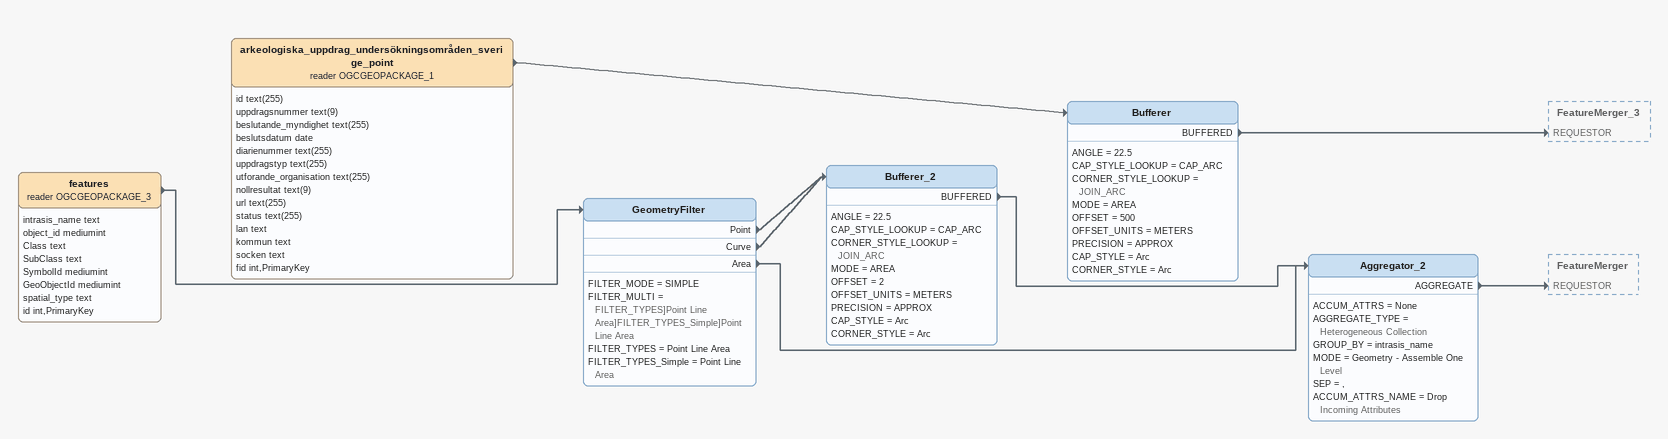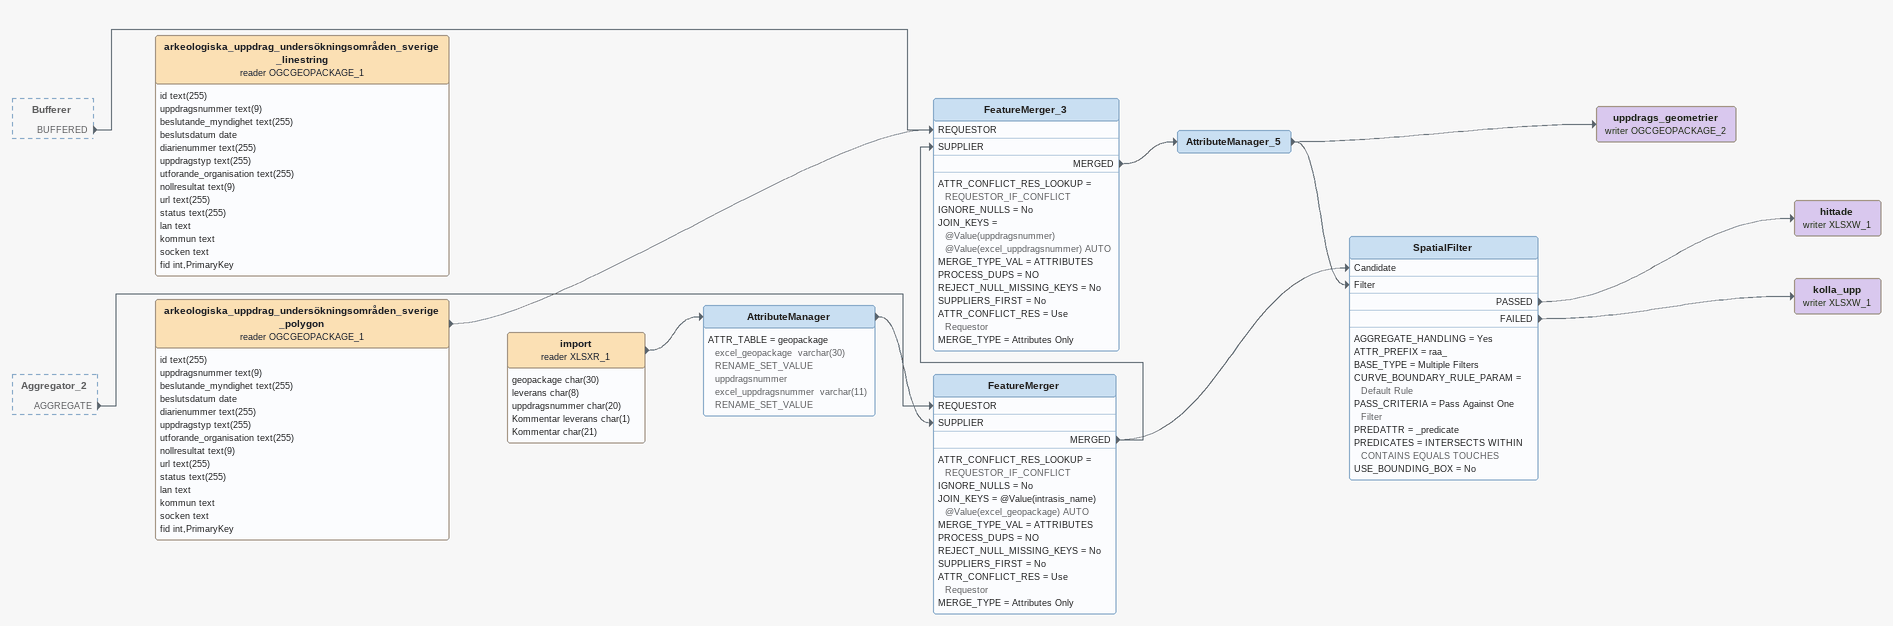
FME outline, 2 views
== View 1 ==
features (reader OGCGEOPACKAGE_3)
    attributes: intrasis_name text, object_id mediumint, Class text, SubClass text, SymbolId mediumint, GeoObjectId mediumint, spatial_type text, id int,PrimaryKey
    -> GeometryFilter
GeometryFilter
    FILTER_MODE = SIMPLE
    FILTER_MULTI = FILTER_TYPES]Point Line Area]FILTER_TYPES_Simple]Point Line Area
    FILTER_TYPES = Point Line Area
    FILTER_TYPES_Simple = Point Line Area
    Point -> Bufferer_2
    Curve -> Bufferer_2
    Area -> Aggregator_2
Bufferer_2
    ANGLE = 22.5
    CAP_STYLE_LOOKUP = CAP_ARC
    CORNER_STYLE_LOOKUP = JOIN_ARC
    MODE = AREA
    OFFSET = 2
    OFFSET_UNITS = METERS
    PRECISION = APPROX
    CAP_STYLE = Arc
    CORNER_STYLE = Arc
    BUFFERED -> Aggregator_2
Aggregator_2
    ACCUM_ATTRS = None
    AGGREGATE_TYPE = Heterogeneous Collection
    GROUP_BY = intrasis_name
    MODE = Geometry - Assemble One Level
    SEP = ,
    ACCUM_ATTRS_NAME = Drop Incoming Attributes
    AGGREGATE -> FeatureMerger [REQUESTOR]
arkeologiska_uppdrag_undersökningsområden_sverige_point (reader OGCGEOPACKAGE_1)
    attributes: id text(255), uppdragsnummer text(9), beslutande_myndighet text(255), beslutsdatum date, diarienummer text(255), uppdragstyp text(255), utforande_organisation text(255), nollresultat text(9), url text(255), status text(255), lan text, kommun text, socken text, fid int,PrimaryKey
    -> Bufferer
Bufferer
    ANGLE = 22.5
    CAP_STYLE_LOOKUP = CAP_ARC
    CORNER_STYLE_LOOKUP = JOIN_ARC
    MODE = AREA
    OFFSET = 500
    OFFSET_UNITS = METERS
    PRECISION = APPROX
    CAP_STYLE = Arc
    CORNER_STYLE = Arc
    BUFFERED -> FeatureMerger_3 [REQUESTOR]

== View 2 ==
Bufferer [outside]
    BUFFERED -> FeatureMerger_3 [REQUESTOR]
Aggregator_2 [outside]
    AGGREGATE -> FeatureMerger [REQUESTOR]
arkeologiska_uppdrag_undersökningsområden_sverige_linestring (reader OGCGEOPACKAGE_1)
    attributes: id text(255), uppdragsnummer text(9), beslutande_myndighet text(255), beslutsdatum date, diarienummer text(255), uppdragstyp text(255), utforande_organisation text(255), nollresultat text(9), url text(255), status text(255), lan text, kommun text, socken text, fid int,PrimaryKey
arkeologiska_uppdrag_undersökningsområden_sverige_polygon (reader OGCGEOPACKAGE_1)
    attributes: id text(255), uppdragsnummer text(9), beslutande_myndighet text(255), beslutsdatum date, diarienummer text(255), uppdragstyp text(255), utforande_organisation text(255), nollresultat text(9), url text(255), status text(255), lan text, kommun text, socken text, fid int,PrimaryKey
    -> FeatureMerger_3 [REQUESTOR]
import (reader XLSXR_1)
    attributes: geopackage char(30), leverans char(8), uppdragsnummer char(20), Kommentar leverans char(1), Kommentar char(21)
    -> AttributeManager
AttributeManager
    ATTR_TABLE = geopackage excel_geopackage  varchar(30) RENAME_SET_VALUE uppdragsnummer excel_uppdragsnummer  varchar(11) RENAME_SET_VALUE
    -> FeatureMerger [SUPPLIER]
FeatureMerger
    ATTR_CONFLICT_RES_LOOKUP = REQUESTOR_IF_CONFLICT
    IGNORE_NULLS = No
    JOIN_KEYS = @Value(intrasis_name) @Value(excel_geopackage) AUTO
    MERGE_TYPE_VAL = ATTRIBUTES
    PROCESS_DUPS = NO
    REJECT_NULL_MISSING_KEYS = No
    SUPPLIERS_FIRST = No
    ATTR_CONFLICT_RES = Use Requestor
    MERGE_TYPE = Attributes Only
    MERGED -> FeatureMerger_3 [SUPPLIER]
    MERGED -> SpatialFilter [Candidate]
FeatureMerger_3
    ATTR_CONFLICT_RES_LOOKUP = REQUESTOR_IF_CONFLICT
    IGNORE_NULLS = No
    JOIN_KEYS = @Value(uppdragsnummer) @Value(excel_uppdragsnummer) AUTO
    MERGE_TYPE_VAL = ATTRIBUTES
    PROCESS_DUPS = NO
    REJECT_NULL_MISSING_KEYS = No
    SUPPLIERS_FIRST = No
    ATTR_CONFLICT_RES = Use Requestor
    MERGE_TYPE = Attributes Only
    MERGED -> AttributeManager_5
AttributeManager_5
    -> uppdrags_geometrier (writer OGCGEOPACKAGE_2)
    -> SpatialFilter [Filter]
uppdrags_geometrier (writer OGCGEOPACKAGE_2)
SpatialFilter
    AGGREGATE_HANDLING = Yes
    ATTR_PREFIX = raa_
    BASE_TYPE = Multiple Filters
    CURVE_BOUNDARY_RULE_PARAM = Default Rule
    PASS_CRITERIA = Pass Against One Filter
    PREDATTR = _predicate
    PREDICATES = INTERSECTS WITHIN CONTAINS EQUALS TOUCHES
    USE_BOUNDING_BOX = No
    PASSED -> hittade (writer XLSXW_1)
    FAILED -> kolla_upp (writer XLSXW_1)
hittade (writer XLSXW_1)
kolla_upp (writer XLSXW_1)
